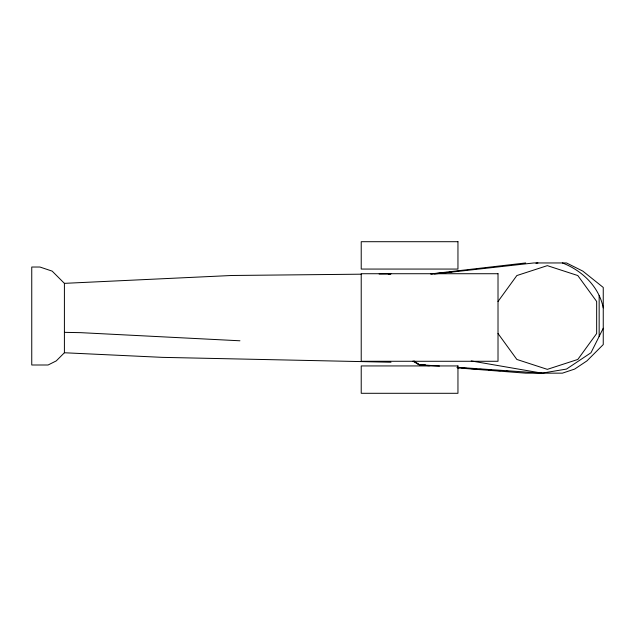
<?xml version="1.0" encoding="UTF-8"?>
<svg xmlns="http://www.w3.org/2000/svg" width="635" height="635" viewBox="0 0 635 635"><rect width="100%" height="100%" fill="white"/><g stroke="black" fill="none" stroke-linecap="round" stroke-linejoin="round"><path stroke-width="0.95" d="M603.25 328.247L590.994 352.742L566.499 369.07L542.02 373.158L457.208 367.3M498.015 301.474L516.85 275.55L547.33 265.644L577.81 275.55L596.654 301.474L596.654 333.526L577.81 359.45L547.33 369.356L516.85 359.45L498.015 333.526M64.405 352.742L56.237 360.91L48.077 364.998L31.75 364.998L31.75 267.025L39.918 267.025L52.157 271.121L64.405 283.369L64.405 352.758L162.393 357.362L390.993 362.228M430.411 273.963L525.693 262.953M434.499 274.002L533.852 262.953L566.499 262.953L582.827 271.121L603.25 287.449L603.25 344.583L586.923 360.902L574.659 369.07L562.419 373.158L525.693 373.158L457.914 367.935M431.435 273.987L441.293 272.963M443.27 272.756L447.215 272.351M449.183 272.145L452.144 271.836M456.089 271.431L458.057 271.224M535.956 263.16L537.924 262.953M64.405 283.353L231.727 275.487L361.315 274.185M388.263 273.995L390.993 273.883L379.119 274.002M425.521 364.998L419.576 364.998L412.853 361.156M64.405 332.343L80.772 332.661L239.943 340.789M423.672 364.99L439.452 366.077M425.514 365.411L419.6 364.99L413.869 361.188M457.033 367.665L459.002 367.808M461.955 368.014L466.876 368.371M470.821 368.649L475.742 368.998M479.679 369.284L483.624 369.562M488.545 369.919L491.506 370.126M497.411 370.554L500.364 370.761M506.278 371.181L508.246 371.324M429.427 365.744L419.6 364.99L414.036 361.021M471.21 360.942L542.02 373.158M562.419 262.953C582.097 270.47 599.043 286.679 603.25 307.864M599.154 295.608L599.154 336.415M457.954 241.705L361.22 241.705L361.22 269.065L457.954 269.065L457.954 241.705M498.015 273.725L361.22 273.725L361.22 361.275L498.015 361.275L498.015 273.725M457.954 365.935L361.22 365.935L361.22 393.295L457.954 393.295L457.954 365.935"/></g></svg>
